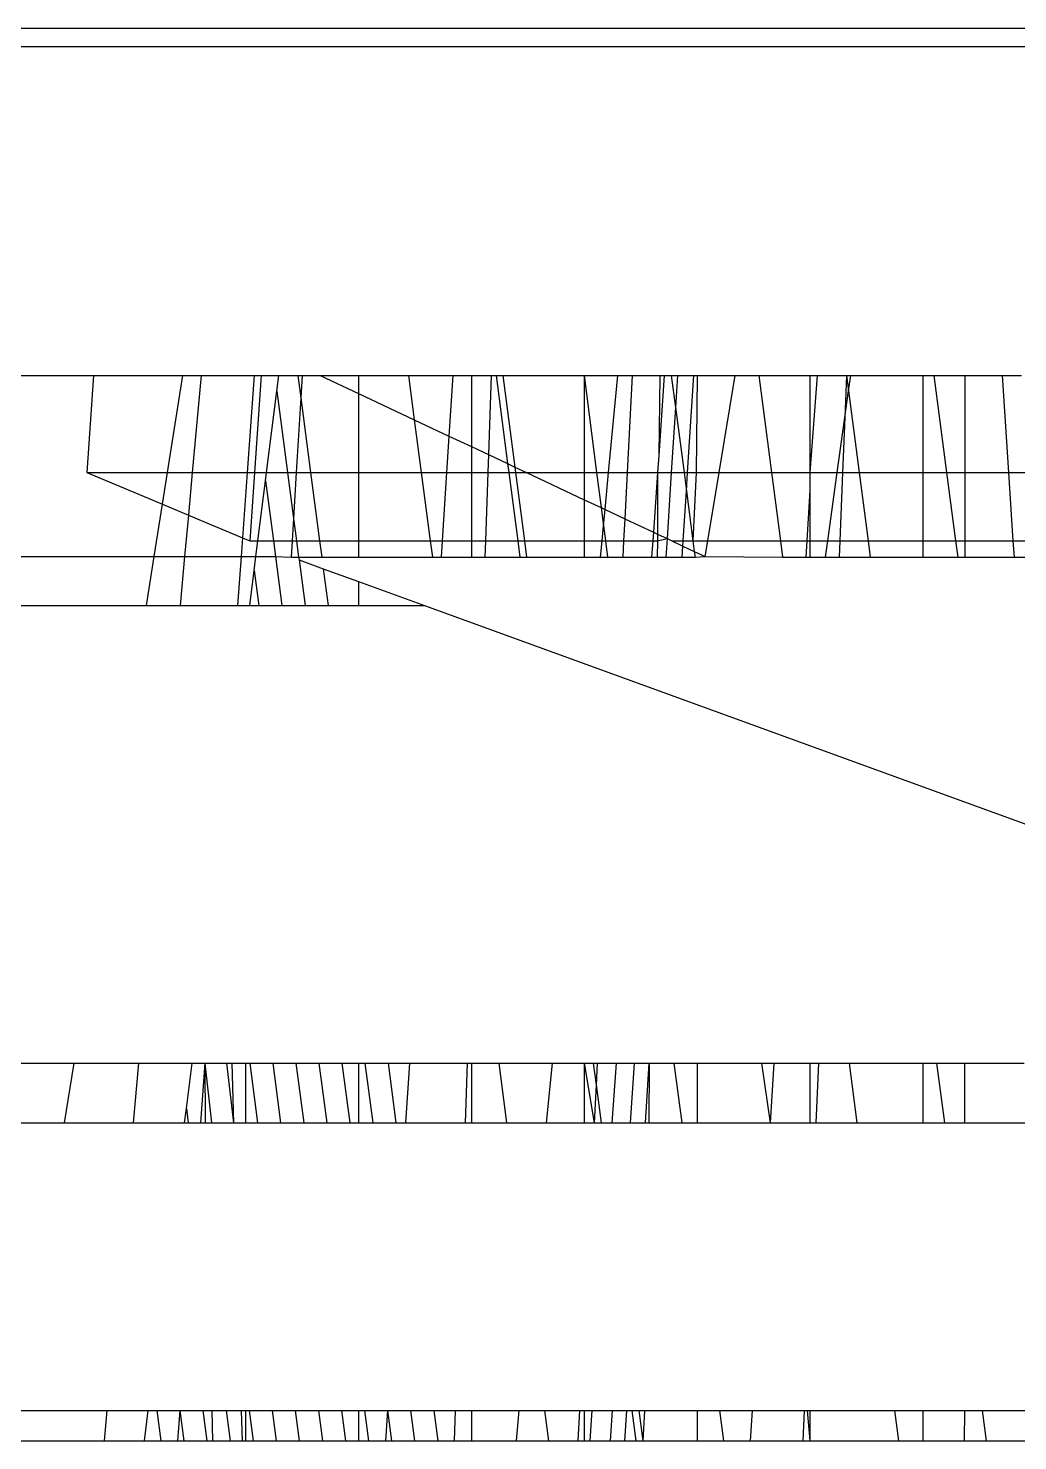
# Model space of a CAD drawing. Extents: x -24961 to 905641, y -154323 to 635957.
# Drawn here: x 395514.19 to 395523.84, y -131255.32 to -131241.55 of the extents above; entities that cross this region are included whole.
import ezdxf

# ---------------------------------------------------------------- set-up
doc = ezdxf.new("R2010")
doc.units = 0
doc.header["$LTSCALE"] = 1000
doc.header["$MEASUREMENT"] = 0

msp = doc.modelspace()

# ---------------------------------------------------------------- linework, layer by layer
for p, q in [((395507.968, -131241.55), (395583.706, -131241.55)), ((395508.24, -131241.727), (395583.977, -131241.727)), ((395513.022, -131244.936), (395514.826, -131244.936)), ((395514.826, -131244.936), (395514.761, -131245.881)), ((395514.826, -131244.936), (395515.698, -131244.936)), ((395515.548, -131245.881), (395515.698, -131244.936)), ((395515.698, -131244.936), (395515.875, -131244.936)), ((395515.875, -131244.936), (395515.789, -131245.881)), ((395515.875, -131244.936), (395516.391, -131244.936)), ((395516.391, -131244.936), (395516.323, -131245.881)), ((395516.391, -131244.936), (395516.459, -131244.936)), ((395516.459, -131244.936), (395516.394, -131245.881)), ((395516.459, -131244.936), (395516.633, -131244.936)), ((395516.614, -131245.087), (395516.633, -131244.936)), ((395516.633, -131244.936), (395516.819, -131244.936)), ((395516.819, -131244.936), (395516.847, -131245.151)), ((395516.819, -131244.936), (395516.86, -131244.936)), ((395516.86, -131244.936), (395516.847, -131245.151)), ((395516.86, -131244.936), (395517.037, -131244.936)), ((395517.037, -131244.936), (395517.41, -131245.111)), ((395517.037, -131244.936), (395517.41, -131244.936)), ((395517.41, -131244.936), (395517.41, -131245.111)), ((395517.41, -131244.936), (395517.898, -131244.936)), ((395517.898, -131244.936), (395517.954, -131245.367)), ((395517.898, -131244.936), (395518.328, -131244.936)), ((395518.328, -131244.936), (395518.291, -131245.525)), ((395518.328, -131244.936), (395518.51, -131244.936)), ((395518.51, -131244.936), (395518.51, -131245.628)), ((395518.51, -131244.936), (395518.703, -131244.936)), ((395518.703, -131244.936), (395518.676, -131245.706)), ((395518.703, -131244.936), (395518.752, -131244.936)), ((395518.752, -131244.936), (395518.864, -131245.794)), ((395518.752, -131244.936), (395518.817, -131244.936)), ((395518.817, -131244.936), (395518.934, -131245.827)), ((395518.817, -131244.936), (395519.611, -131244.936)), ((395519.611, -131244.936), (395519.611, -131245.881)), ((395519.611, -131244.936), (395519.732, -131245.881)), ((395519.611, -131244.936), (395519.938, -131244.936)), ((395519.848, -131245.881), (395519.938, -131244.936)), ((395519.938, -131244.936), (395520.077, -131244.936)), ((395520.077, -131244.936), (395520.029, -131245.881)), ((395520.077, -131244.936), (395520.348, -131244.936)), ((395520.392, -131244.936), (395520.337, -131245.716)), ((395520.348, -131244.936), (395520.337, -131245.716)), ((395520.348, -131244.936), (395520.392, -131244.936)), ((395520.392, -131244.936), (395520.459, -131244.936)), ((395520.459, -131244.936), (395520.5, -131245.246)), ((395520.459, -131244.936), (395520.52, -131244.936)), ((395520.52, -131244.936), (395520.5, -131245.246)), ((395520.52, -131244.936), (395520.68, -131244.936)), ((395520.619, -131245.881), (395520.68, -131244.936)), ((395520.68, -131244.936), (395520.711, -131244.936)), ((395520.711, -131244.936), (395520.701, -131245.881)), ((395520.711, -131244.936), (395521.084, -131244.936)), ((395520.927, -131245.881), (395521.084, -131244.936)), ((395521.084, -131244.936), (395521.313, -131244.936)), ((395521.313, -131244.936), (395521.437, -131245.881)), ((395521.313, -131244.936), (395521.812, -131244.936)), ((395521.812, -131244.936), (395521.812, -131245.881)), ((395521.882, -131244.936), (395521.812, -131245.881)), ((395521.812, -131244.936), (395521.882, -131244.936)), ((395521.882, -131244.936), (395522.169, -131244.936)), ((395522.169, -131244.936), (395522.153, -131245.345)), ((395522.169, -131244.936), (395522.189, -131245.085)), ((395522.169, -131244.936), (395522.21, -131244.936)), ((395522.189, -131245.085), (395522.21, -131244.936)), ((395522.21, -131244.936), (395522.912, -131244.936)), ((395522.912, -131244.936), (395522.912, -131245.881)), ((395522.912, -131244.936), (395523.021, -131244.936)), ((395523.021, -131244.936), (395523.145, -131245.881)), ((395523.021, -131244.936), (395523.323, -131244.936)), ((395523.323, -131244.936), (395523.322, -131245.881)), ((395523.323, -131244.936), (395523.685, -131244.936)), ((395523.685, -131244.936), (395523.748, -131245.881)), ((395523.685, -131244.936), (395523.875, -131244.936)), ((395516.513, -131245.881), (395516.614, -131245.087)), ((395516.614, -131245.087), (395516.718, -131245.881)), ((395516.847, -131245.151), (395516.803, -131245.881)), ((395516.847, -131245.151), (395516.943, -131245.881)), ((395517.41, -131245.111), (395517.41, -131245.881)), ((395517.41, -131245.111), (395517.954, -131245.367)), ((395522.153, -131245.345), (395522.189, -131245.085)), ((395522.189, -131245.085), (395522.292, -131245.881)), ((395520.5, -131245.246), (395520.46, -131245.881)), ((395520.5, -131245.246), (395520.584, -131245.881)), ((395517.954, -131245.367), (395518.022, -131245.881)), ((395517.954, -131245.367), (395518.291, -131245.525)), ((395522.078, -131245.881), (395522.153, -131245.345)), ((395522.153, -131245.345), (395522.131, -131245.881)), ((395518.291, -131245.525), (395518.269, -131245.881)), ((395518.291, -131245.525), (395518.51, -131245.628)), ((395518.51, -131245.628), (395518.51, -131245.881)), ((395518.51, -131245.628), (395518.676, -131245.706)), ((395518.676, -131245.706), (395518.67, -131245.881)), ((395518.676, -131245.706), (395518.864, -131245.794)), ((395520.337, -131245.716), (395520.325, -131245.881)), ((395518.864, -131245.794), (395518.876, -131245.881)), ((395518.864, -131245.794), (395518.934, -131245.827)), ((395518.934, -131245.827), (395518.941, -131245.881)), ((395518.934, -131245.827), (395519.049, -131245.881)), ((395514.761, -131245.881), (395515.548, -131245.881)), ((395514.761, -131245.881), (395515.499, -131246.19)), ((395515.499, -131246.19), (395515.548, -131245.881)), ((395515.548, -131245.881), (395515.789, -131245.881)), ((395515.789, -131245.881), (395515.751, -131246.296)), ((395515.789, -131245.881), (395516.323, -131245.881)), ((395516.323, -131245.881), (395516.277, -131246.517)), ((395516.323, -131245.881), (395516.394, -131245.881)), ((395516.394, -131245.881), (395516.349, -131246.547)), ((395516.394, -131245.881), (395516.513, -131245.881)), ((395516.429, -131246.547), (395516.503, -131245.961)), ((395516.503, -131245.961), (395516.513, -131245.881)), ((395516.503, -131245.961), (395516.58, -131246.547)), ((395516.513, -131245.881), (395516.718, -131245.881)), ((395516.718, -131245.881), (395516.777, -131246.33)), ((395516.718, -131245.881), (395516.803, -131245.881)), ((395516.803, -131245.881), (395516.777, -131246.33)), ((395516.803, -131245.881), (395516.943, -131245.881)), ((395516.943, -131245.881), (395517.03, -131246.547)), ((395516.943, -131245.881), (395517.41, -131245.881)), ((395517.41, -131245.881), (395517.41, -131246.547)), ((395517.41, -131245.881), (395518.022, -131245.881)), ((395518.022, -131245.881), (395518.109, -131246.547)), ((395518.022, -131245.881), (395518.269, -131245.881)), ((395518.269, -131245.881), (395518.227, -131246.547)), ((395518.269, -131245.881), (395518.51, -131245.881)), ((395518.51, -131245.881), (395518.51, -131246.547)), ((395518.51, -131245.881), (395518.67, -131245.881)), ((395518.67, -131245.881), (395518.647, -131246.547)), ((395518.67, -131245.881), (395518.876, -131245.881)), ((395518.876, -131245.881), (395518.963, -131246.547)), ((395518.876, -131245.881), (395518.941, -131245.881)), ((395518.941, -131245.881), (395519.029, -131246.547)), ((395518.941, -131245.881), (395519.049, -131245.881)), ((395519.049, -131245.881), (395519.611, -131246.145)), ((395519.049, -131245.881), (395519.611, -131245.881)), ((395519.611, -131245.881), (395519.611, -131246.145)), ((395519.611, -131245.881), (395519.732, -131245.881)), ((395519.732, -131245.881), (395519.776, -131246.222)), ((395519.732, -131245.881), (395519.848, -131245.881)), ((395519.814, -131246.24), (395519.848, -131245.881)), ((395519.848, -131245.881), (395520.029, -131245.881)), ((395520.029, -131245.881), (395520.006, -131246.331)), ((395520.029, -131245.881), (395520.325, -131245.881)), ((395520.325, -131245.881), (395520.285, -131246.461)), ((395520.325, -131245.881), (395520.326, -131246.481)), ((395520.325, -131245.881), (395520.46, -131245.881)), ((395520.46, -131245.881), (395520.42, -131246.525)), ((395520.46, -131245.881), (395520.584, -131245.881)), ((395520.584, -131245.881), (395520.607, -131246.061)), ((395520.584, -131245.881), (395520.619, -131245.881)), ((395520.607, -131246.061), (395520.619, -131245.881)), ((395520.619, -131245.881), (395520.701, -131245.881)), ((395520.701, -131245.881), (395520.671, -131246.547)), ((395520.701, -131245.881), (395520.927, -131245.881)), ((395520.817, -131246.547), (395520.927, -131245.881)), ((395520.927, -131245.881), (395521.437, -131245.881)), ((395521.437, -131245.881), (395521.525, -131246.547)), ((395521.437, -131245.881), (395521.812, -131245.881)), ((395521.812, -131245.881), (395521.812, -131246.054)), ((395521.812, -131245.881), (395522.078, -131245.881)), ((395521.985, -131246.547), (395522.078, -131245.881)), ((395522.078, -131245.881), (395522.131, -131245.881)), ((395522.131, -131245.881), (395522.103, -131246.547)), ((395522.131, -131245.881), (395522.292, -131245.881)), ((395522.292, -131245.881), (395522.379, -131246.547)), ((395522.292, -131245.881), (395522.912, -131245.881)), ((395522.912, -131245.881), (395522.912, -131246.547)), ((395522.912, -131245.881), (395523.145, -131245.881)), ((395523.145, -131245.881), (395523.233, -131246.547)), ((395523.145, -131245.881), (395523.322, -131245.881)), ((395523.322, -131245.881), (395523.322, -131246.547)), ((395523.322, -131245.881), (395523.748, -131245.881)), ((395523.748, -131245.881), (395523.792, -131246.547)), ((395523.748, -131245.881), (395524.013, -131245.881)), ((395520.576, -131246.547), (395520.607, -131246.061)), ((395520.607, -131246.061), (395520.671, -131246.547)), ((395521.812, -131246.054), (395521.781, -131246.547)), ((395521.812, -131246.054), (395521.812, -131246.547)), ((395515.418, -131246.7), (395515.499, -131246.19)), ((395515.499, -131246.19), (395515.751, -131246.296)), ((395519.611, -131246.145), (395519.611, -131246.547)), ((395519.611, -131246.145), (395519.776, -131246.222)), ((395519.776, -131246.222), (395519.799, -131246.4)), ((395519.776, -131246.222), (395519.814, -131246.24)), ((395519.799, -131246.4), (395519.814, -131246.24)), ((395519.814, -131246.24), (395520.006, -131246.331)), ((395515.751, -131246.296), (395515.714, -131246.7)), ((395515.751, -131246.296), (395516.277, -131246.517)), ((395516.777, -131246.33), (395516.764, -131246.547)), ((395516.777, -131246.33), (395516.805, -131246.547)), ((395519.785, -131246.547), (395519.799, -131246.4)), ((395519.799, -131246.4), (395519.818, -131246.547)), ((395520.006, -131246.331), (395519.995, -131246.547)), ((395520.006, -131246.331), (395520.285, -131246.461)), ((395516.277, -131246.517), (395516.264, -131246.7)), ((395516.277, -131246.517), (395516.349, -131246.547)), ((395516.349, -131246.547), (395516.429, -131246.547)), ((395516.41, -131246.7), (395516.429, -131246.547)), ((395516.429, -131246.547), (395516.58, -131246.547)), ((395516.58, -131246.547), (395516.6, -131246.7)), ((395516.58, -131246.547), (395516.764, -131246.547)), ((395516.764, -131246.547), (395516.754, -131246.706)), ((395516.764, -131246.547), (395516.805, -131246.547)), ((395516.805, -131246.547), (395516.826, -131246.706)), ((395516.805, -131246.547), (395517.03, -131246.547)), ((395517.03, -131246.547), (395517.051, -131246.706)), ((395517.03, -131246.547), (395517.41, -131246.547)), ((395517.41, -131246.547), (395517.41, -131246.706)), ((395517.41, -131246.547), (395518.109, -131246.547)), ((395518.109, -131246.547), (395518.13, -131246.706)), ((395518.109, -131246.547), (395518.227, -131246.547)), ((395518.227, -131246.547), (395518.217, -131246.706)), ((395518.227, -131246.547), (395518.51, -131246.547)), ((395518.51, -131246.547), (395518.51, -131246.706)), ((395518.51, -131246.547), (395518.647, -131246.547)), ((395518.647, -131246.547), (395518.641, -131246.706)), ((395518.647, -131246.547), (395518.963, -131246.547)), ((395518.963, -131246.547), (395518.984, -131246.706)), ((395518.963, -131246.547), (395519.029, -131246.547)), ((395519.029, -131246.547), (395519.049, -131246.706)), ((395519.029, -131246.547), (395519.611, -131246.547)), ((395519.611, -131246.547), (395519.611, -131246.706)), ((395519.611, -131246.547), (395519.785, -131246.547)), ((395519.77, -131246.706), (395519.785, -131246.547)), ((395519.785, -131246.547), (395519.818, -131246.547)), ((395519.818, -131246.547), (395519.838, -131246.706)), ((395519.818, -131246.547), (395519.995, -131246.547)), ((395519.995, -131246.547), (395519.987, -131246.706)), ((395519.995, -131246.547), (395520.279, -131246.547)), ((395520.279, -131246.547), (395520.267, -131246.706)), ((395520.285, -131246.461), (395520.279, -131246.547)), ((395520.279, -131246.547), (395520.325, -131246.547)), ((395520.285, -131246.461), (395520.326, -131246.481)), ((395520.325, -131246.547), (395520.322, -131246.706)), ((395520.326, -131246.481), (395520.325, -131246.547)), ((395520.325, -131246.547), (395520.42, -131246.525)), ((395520.326, -131246.481), (395520.42, -131246.525)), ((395520.42, -131246.525), (395520.408, -131246.706)), ((395520.42, -131246.525), (395520.466, -131246.547)), ((395520.466, -131246.547), (395520.572, -131246.597)), ((395520.466, -131246.547), (395520.576, -131246.547)), ((395520.572, -131246.597), (395520.576, -131246.547)), ((395520.576, -131246.547), (395520.671, -131246.547)), ((395520.671, -131246.547), (395520.684, -131246.649)), ((395520.671, -131246.547), (395520.817, -131246.547)), ((395520.791, -131246.7), (395520.817, -131246.547)), ((395520.817, -131246.547), (395521.525, -131246.547)), ((395521.525, -131246.547), (395521.546, -131246.706)), ((395521.525, -131246.547), (395521.781, -131246.547)), ((395521.781, -131246.547), (395521.771, -131246.706)), ((395521.781, -131246.547), (395521.812, -131246.547)), ((395521.812, -131246.547), (395521.812, -131246.706)), ((395521.812, -131246.547), (395521.985, -131246.547)), ((395521.963, -131246.706), (395521.985, -131246.547)), ((395521.985, -131246.547), (395522.103, -131246.547)), ((395522.103, -131246.547), (395522.097, -131246.706)), ((395522.103, -131246.547), (395522.379, -131246.547)), ((395522.379, -131246.547), (395522.4, -131246.706)), ((395522.379, -131246.547), (395522.912, -131246.547)), ((395522.912, -131246.547), (395522.912, -131246.706)), ((395522.912, -131246.547), (395523.233, -131246.547)), ((395523.233, -131246.547), (395523.254, -131246.706)), ((395523.233, -131246.547), (395523.322, -131246.547)), ((395523.322, -131246.547), (395523.322, -131246.706)), ((395523.322, -131246.547), (395523.792, -131246.547)), ((395523.792, -131246.547), (395523.802, -131246.706)), ((395523.792, -131246.547), (395524.013, -131246.547)), ((395520.565, -131246.706), (395520.572, -131246.597)), ((395520.572, -131246.597), (395520.684, -131246.649)), ((395520.684, -131246.649), (395520.692, -131246.706)), ((395520.684, -131246.649), (395520.791, -131246.7)), ((395493.113, -131246.7), (395515.418, -131246.7)), ((395515.343, -131247.177), (395515.418, -131246.7)), ((395515.418, -131246.7), (395515.714, -131246.7)), ((395515.714, -131246.7), (395515.671, -131247.177)), ((395515.714, -131246.7), (395516.264, -131246.7)), ((395516.264, -131246.7), (395516.23, -131247.177)), ((395516.264, -131246.7), (395516.41, -131246.7)), ((395516.393, -131246.835), (395516.41, -131246.7)), ((395516.41, -131246.7), (395516.6, -131246.7)), ((395516.6, -131246.7), (395516.663, -131247.177)), ((395516.6, -131246.7), (395516.754, -131246.706)), ((395516.754, -131246.706), (395516.826, -131246.706)), ((395516.826, -131246.706), (395517.051, -131246.706)), ((395516.826, -131246.706), (395516.83, -131246.733)), ((395516.83, -131246.733), (395516.888, -131247.177)), ((395516.83, -131246.733), (395517.066, -131246.819)), ((395517.051, -131246.706), (395517.41, -131246.706)), ((395517.066, -131246.819), (395517.113, -131247.177)), ((395517.066, -131246.819), (395517.41, -131246.944)), ((395517.41, -131246.706), (395518.13, -131246.706)), ((395518.13, -131246.706), (395518.217, -131246.706)), ((395518.217, -131246.706), (395518.51, -131246.706)), ((395518.51, -131246.706), (395518.641, -131246.706)), ((395518.641, -131246.706), (395518.984, -131246.706)), ((395518.984, -131246.706), (395519.01, -131246.706)), ((395518.984, -131246.706), (395519.049, -131246.706)), ((395519.049, -131246.706), (395519.611, -131246.706)), ((395519.611, -131246.706), (395519.77, -131246.706)), ((395519.77, -131246.706), (395519.838, -131246.706)), ((395519.838, -131246.706), (395519.987, -131246.706)), ((395519.987, -131246.706), (395520.267, -131246.706)), ((395520.267, -131246.706), (395520.322, -131246.706)), ((395520.322, -131246.706), (395520.408, -131246.706)), ((395520.408, -131246.706), (395520.565, -131246.706)), ((395520.565, -131246.706), (395520.692, -131246.706)), ((395520.692, -131246.706), (395520.791, -131246.7)), ((395520.791, -131246.7), (395521.546, -131246.706)), ((395521.546, -131246.706), (395521.771, -131246.706)), ((395521.771, -131246.706), (395521.812, -131246.706)), ((395521.812, -131246.706), (395521.963, -131246.706)), ((395521.963, -131246.706), (395522.097, -131246.706)), ((395522.097, -131246.706), (395522.4, -131246.706)), ((395522.4, -131246.706), (395522.912, -131246.706)), ((395522.912, -131246.706), (395523.254, -131246.706)), ((395523.254, -131246.706), (395523.322, -131246.706)), ((395523.322, -131246.706), (395523.802, -131246.706)), ((395523.802, -131246.706), (395524.013, -131246.706)), ((395516.35, -131247.177), (395516.393, -131246.835)), ((395516.393, -131246.835), (395516.438, -131247.177)), ((395517.41, -131246.944), (395517.41, -131247.177)), ((395517.41, -131246.944), (395518.052, -131247.177)), ((395493.054, -131247.177), (395515.343, -131247.177)), ((395515.343, -131247.177), (395515.671, -131247.177)), ((395515.671, -131247.177), (395516.23, -131247.177)), ((395516.23, -131247.177), (395516.35, -131247.177)), ((395516.35, -131247.177), (395516.438, -131247.177)), ((395516.438, -131247.177), (395516.663, -131247.177)), ((395516.663, -131247.177), (395516.888, -131247.177)), ((395516.888, -131247.177), (395517.113, -131247.177)), ((395517.113, -131247.177), (395517.41, -131247.177)), ((395517.41, -131247.177), (395518.052, -131247.177)), ((395518.052, -131247.177), (395530.328, -131251.636)), ((395492.496, -131251.636), (395514.636, -131251.636)), ((395514.544, -131252.218), (395514.636, -131251.636)), ((395514.636, -131251.636), (395515.264, -131251.636)), ((395515.264, -131251.636), (395515.211, -131252.218)), ((395515.264, -131251.636), (395515.787, -131251.636)), ((395515.732, -131252.078), (395515.787, -131251.636)), ((395515.787, -131251.636), (395515.91, -131251.636)), ((395515.91, -131251.636), (395515.868, -131252.218)), ((395515.91, -131251.636), (395515.913, -131252.218)), ((395515.91, -131251.636), (395515.975, -131252.218)), ((395515.91, -131251.636), (395516.124, -131251.636)), ((395516.124, -131251.636), (395516.19, -131252.218)), ((395516.124, -131251.636), (395516.174, -131251.636)), ((395516.174, -131251.636), (395516.19, -131252.218)), ((395516.174, -131251.636), (395516.309, -131251.636)), ((395516.309, -131251.636), (395516.309, -131252.218)), ((395516.309, -131251.636), (395516.349, -131251.636)), ((395516.349, -131251.636), (395516.425, -131252.218)), ((395516.349, -131251.636), (395516.574, -131251.636)), ((395516.574, -131251.636), (395516.65, -131252.218)), ((395516.574, -131251.636), (395516.799, -131251.636)), ((395516.799, -131251.636), (395516.875, -131252.218)), ((395516.799, -131251.636), (395517.023, -131251.636)), ((395517.023, -131251.636), (395517.1, -131252.218)), ((395517.023, -131251.636), (395517.248, -131251.636)), ((395517.248, -131251.636), (395517.325, -131252.218)), ((395517.248, -131251.636), (395517.41, -131251.636)), ((395517.41, -131251.636), (395517.41, -131252.218)), ((395517.41, -131251.636), (395517.473, -131251.636)), ((395517.473, -131251.636), (395517.55, -131252.218)), ((395517.473, -131251.636), (395517.698, -131251.636)), ((395517.698, -131251.636), (395517.775, -131252.218)), ((395517.698, -131251.636), (395517.906, -131251.636)), ((395517.906, -131251.636), (395517.869, -131252.218)), ((395517.906, -131251.636), (395518.47, -131251.636)), ((395518.47, -131251.636), (395518.45, -131252.218)), ((395518.47, -131251.636), (395518.51, -131251.636)), ((395518.51, -131251.636), (395518.51, -131252.218)), ((395518.51, -131251.636), (395518.777, -131251.636)), ((395518.777, -131251.636), (395518.854, -131252.218)), ((395518.777, -131251.636), (395519.3, -131251.636)), ((395519.244, -131252.218), (395519.3, -131251.636)), ((395519.3, -131251.636), (395519.611, -131251.636)), ((395519.611, -131251.636), (395519.611, -131252.218)), ((395519.611, -131251.636), (395519.708, -131252.218)), ((395519.611, -131251.636), (395519.698, -131251.636)), ((395519.698, -131251.636), (395519.726, -131251.847)), ((395519.698, -131251.636), (395519.736, -131251.636)), ((395519.736, -131251.636), (395519.726, -131251.847)), ((395519.736, -131251.636), (395519.922, -131251.636)), ((395519.922, -131251.636), (395519.881, -131252.218)), ((395519.922, -131251.636), (395520.097, -131251.636)), ((395520.097, -131251.636), (395520.06, -131252.218)), ((395520.097, -131251.636), (395520.245, -131251.636)), ((395520.207, -131252.218), (395520.245, -131251.636)), ((395520.245, -131251.636), (395520.241, -131252.218)), ((395520.245, -131251.636), (395520.485, -131251.636)), ((395520.485, -131251.636), (395520.562, -131252.218)), ((395520.485, -131251.636), (395520.711, -131251.636)), ((395520.711, -131251.636), (395520.711, -131252.218)), ((395520.711, -131251.636), (395521.339, -131251.636)), ((395521.339, -131251.636), (395521.424, -131252.218)), ((395521.339, -131251.636), (395521.46, -131251.636)), ((395521.46, -131251.636), (395521.424, -131252.218)), ((395521.46, -131251.636), (395521.812, -131251.636)), ((395521.812, -131251.636), (395521.812, -131252.218)), ((395521.812, -131251.636), (395521.895, -131251.636)), ((395521.895, -131251.636), (395521.871, -131252.218)), ((395521.895, -131251.636), (395522.193, -131251.636)), ((395522.193, -131251.636), (395522.27, -131252.218)), ((395522.193, -131251.636), (395522.912, -131251.636)), ((395522.912, -131251.636), (395522.912, -131252.218)), ((395522.912, -131251.636), (395523.047, -131251.636)), ((395523.047, -131251.636), (395523.124, -131252.218)), ((395523.047, -131251.636), (395523.319, -131251.636)), ((395523.319, -131251.636), (395523.319, -131252.218)), ((395523.319, -131251.636), (395523.901, -131251.636)), ((395519.726, -131251.847), (395519.708, -131252.218)), ((395519.726, -131251.847), (395519.775, -131252.218)), ((395515.714, -131252.218), (395515.732, -131252.078)), ((395515.732, -131252.078), (395515.75, -131252.218)), ((395492.424, -131252.218), (395514.544, -131252.218)), ((395514.544, -131252.218), (395515.211, -131252.218)), ((395515.211, -131252.218), (395515.714, -131252.218)), ((395515.714, -131252.218), (395515.75, -131252.218)), ((395515.75, -131252.218), (395515.868, -131252.218)), ((395515.868, -131252.218), (395515.913, -131252.218)), ((395515.913, -131252.218), (395515.975, -131252.218)), ((395515.975, -131252.218), (395516.19, -131252.218)), ((395516.19, -131252.218), (395516.309, -131252.218)), ((395516.309, -131252.218), (395516.425, -131252.218)), ((395516.425, -131252.218), (395516.65, -131252.218)), ((395516.65, -131252.218), (395516.875, -131252.218)), ((395516.875, -131252.218), (395517.1, -131252.218)), ((395517.1, -131252.218), (395517.325, -131252.218)), ((395517.325, -131252.218), (395517.41, -131252.218)), ((395517.41, -131252.218), (395517.55, -131252.218)), ((395517.55, -131252.218), (395517.775, -131252.218)), ((395517.775, -131252.218), (395517.869, -131252.218)), ((395517.869, -131252.218), (395518.45, -131252.218)), ((395518.45, -131252.218), (395518.51, -131252.218)), ((395518.51, -131252.218), (395518.854, -131252.218)), ((395518.854, -131252.218), (395519.244, -131252.218)), ((395519.244, -131252.218), (395519.611, -131252.218)), ((395519.611, -131252.218), (395519.708, -131252.218)), ((395519.708, -131252.218), (395519.775, -131252.218)), ((395519.775, -131252.218), (395519.881, -131252.218)), ((395519.881, -131252.218), (395520.06, -131252.218)), ((395520.06, -131252.218), (395520.207, -131252.218)), ((395520.207, -131252.218), (395520.241, -131252.218)), ((395520.241, -131252.218), (395520.562, -131252.218)), ((395520.562, -131252.218), (395520.711, -131252.218)), ((395520.711, -131252.218), (395521.424, -131252.218)), ((395521.424, -131252.218), (395521.812, -131252.218)), ((395521.812, -131252.218), (395521.871, -131252.218)), ((395521.871, -131252.218), (395522.27, -131252.218)), ((395522.27, -131252.218), (395522.912, -131252.218)), ((395522.912, -131252.218), (395523.124, -131252.218)), ((395523.124, -131252.218), (395523.319, -131252.218)), ((395523.319, -131252.218), (395523.978, -131252.218)), ((395514.099, -131255.024), (395514.956, -131255.024)), ((395514.956, -131255.024), (395514.929, -131255.318)), ((395514.956, -131255.024), (395515.36, -131255.024)), ((395515.323, -131255.318), (395515.36, -131255.024)), ((395515.36, -131255.024), (395515.444, -131255.024)), ((395515.444, -131255.024), (395515.482, -131255.318)), ((395515.444, -131255.024), (395515.666, -131255.024)), ((395515.666, -131255.024), (395515.645, -131255.318)), ((395515.666, -131255.024), (395515.707, -131255.318)), ((395515.666, -131255.024), (395515.893, -131255.024)), ((395515.893, -131255.024), (395515.932, -131255.318)), ((395515.893, -131255.024), (395515.98, -131255.024)), ((395515.98, -131255.024), (395515.987, -131255.318)), ((395515.98, -131255.024), (395516.118, -131255.024)), ((395516.118, -131255.024), (395516.157, -131255.318)), ((395516.118, -131255.024), (395516.266, -131255.024)), ((395516.266, -131255.024), (395516.274, -131255.318)), ((395516.266, -131255.024), (395516.309, -131255.024)), ((395516.309, -131255.024), (395516.309, -131255.318)), ((395516.309, -131255.024), (395516.343, -131255.024)), ((395516.343, -131255.024), (395516.382, -131255.318)), ((395516.343, -131255.024), (395516.568, -131255.024)), ((395516.568, -131255.024), (395516.607, -131255.318)), ((395516.568, -131255.024), (395516.793, -131255.024)), ((395516.793, -131255.024), (395516.832, -131255.318)), ((395516.793, -131255.024), (395517.018, -131255.024)), ((395517.018, -131255.024), (395517.057, -131255.318)), ((395517.018, -131255.024), (395517.243, -131255.024)), ((395517.243, -131255.024), (395517.282, -131255.318)), ((395517.243, -131255.024), (395517.41, -131255.024)), ((395517.41, -131255.024), (395517.41, -131255.318)), ((395517.41, -131255.024), (395517.468, -131255.024)), ((395517.468, -131255.024), (395517.507, -131255.318)), ((395517.468, -131255.024), (395517.693, -131255.024)), ((395517.693, -131255.024), (395517.674, -131255.318)), ((395517.693, -131255.024), (395517.732, -131255.318)), ((395517.693, -131255.024), (395517.918, -131255.024)), ((395517.918, -131255.024), (395517.957, -131255.318)), ((395517.918, -131255.024), (395518.143, -131255.024)), ((395518.143, -131255.024), (395518.182, -131255.318)), ((395518.143, -131255.024), (395518.353, -131255.024)), ((395518.353, -131255.024), (395518.343, -131255.318)), ((395518.353, -131255.024), (395518.51, -131255.024)), ((395518.51, -131255.024), (395518.51, -131255.318)), ((395518.51, -131255.024), (395518.977, -131255.024)), ((395518.949, -131255.318), (395518.977, -131255.024)), ((395518.977, -131255.024), (395519.222, -131255.024)), ((395519.222, -131255.024), (395519.261, -131255.318)), ((395519.222, -131255.024), (395519.564, -131255.024)), ((395519.564, -131255.024), (395519.549, -131255.318)), ((395519.564, -131255.024), (395519.611, -131255.024)), ((395519.611, -131255.024), (395519.611, -131255.318)), ((395519.611, -131255.024), (395519.684, -131255.024)), ((395519.684, -131255.024), (395519.664, -131255.318)), ((395519.684, -131255.024), (395519.883, -131255.024)), ((395519.883, -131255.024), (395519.864, -131255.318)), ((395519.883, -131255.024), (395520.025, -131255.024)), ((395520.006, -131255.318), (395520.025, -131255.024)), ((395520.025, -131255.024), (395520.076, -131255.024)), ((395520.076, -131255.024), (395520.115, -131255.318)), ((395520.076, -131255.024), (395520.144, -131255.024)), ((395520.144, -131255.024), (395520.182, -131255.318)), ((395520.144, -131255.024), (395520.199, -131255.024)), ((395520.199, -131255.024), (395520.182, -131255.318)), ((395520.199, -131255.024), (395520.711, -131255.024)), ((395520.711, -131255.024), (395520.711, -131255.318)), ((395520.711, -131255.024), (395520.93, -131255.024)), ((395520.93, -131255.024), (395520.969, -131255.318)), ((395520.93, -131255.024), (395521.247, -131255.024)), ((395521.247, -131255.024), (395521.228, -131255.318)), ((395521.247, -131255.024), (395521.756, -131255.024)), ((395521.756, -131255.024), (395521.744, -131255.318)), ((395521.756, -131255.024), (395521.812, -131255.024)), ((395521.784, -131255.024), (395521.812, -131255.318)), ((395521.812, -131255.024), (395521.812, -131255.318)), ((395521.812, -131255.024), (395522.638, -131255.024)), ((395522.638, -131255.024), (395522.677, -131255.318)), ((395522.638, -131255.024), (395522.912, -131255.024)), ((395522.912, -131255.024), (395522.912, -131255.318)), ((395522.912, -131255.024), (395523.318, -131255.024)), ((395523.318, -131255.024), (395523.317, -131255.318)), ((395523.318, -131255.024), (395523.492, -131255.024)), ((395523.492, -131255.024), (395523.531, -131255.318)), ((395523.492, -131255.024), (395524.013, -131255.024)), ((395514.052, -131255.318), (395514.929, -131255.318)), ((395514.929, -131255.318), (395515.323, -131255.318)), ((395515.323, -131255.318), (395515.482, -131255.318)), ((395515.482, -131255.318), (395515.645, -131255.318)), ((395515.645, -131255.318), (395515.707, -131255.318)), ((395515.707, -131255.318), (395515.932, -131255.318)), ((395515.932, -131255.318), (395515.987, -131255.318)), ((395515.987, -131255.318), (395516.157, -131255.318)), ((395516.157, -131255.318), (395516.274, -131255.318)), ((395516.274, -131255.318), (395516.309, -131255.318)), ((395516.309, -131255.318), (395516.382, -131255.318)), ((395516.382, -131255.318), (395516.607, -131255.318)), ((395516.607, -131255.318), (395516.832, -131255.318)), ((395516.832, -131255.318), (395517.057, -131255.318)), ((395517.057, -131255.318), (395517.282, -131255.318)), ((395517.282, -131255.318), (395517.41, -131255.318)), ((395517.41, -131255.318), (395517.507, -131255.318)), ((395517.507, -131255.318), (395517.674, -131255.318)), ((395517.674, -131255.318), (395517.732, -131255.318)), ((395517.732, -131255.318), (395517.957, -131255.318)), ((395517.957, -131255.318), (395518.182, -131255.318)), ((395518.182, -131255.318), (395518.343, -131255.318)), ((395518.343, -131255.318), (395518.51, -131255.318)), ((395518.51, -131255.318), (395518.949, -131255.318)), ((395518.949, -131255.318), (395519.261, -131255.318)), ((395519.261, -131255.318), (395519.549, -131255.318)), ((395519.549, -131255.318), (395519.611, -131255.318)), ((395519.611, -131255.318), (395519.664, -131255.318)), ((395519.664, -131255.318), (395519.864, -131255.318)), ((395519.864, -131255.318), (395520.006, -131255.318)), ((395520.006, -131255.318), (395520.115, -131255.318)), ((395520.115, -131255.318), (395520.182, -131255.318)), ((395520.182, -131255.318), (395520.711, -131255.318)), ((395520.711, -131255.318), (395520.969, -131255.318)), ((395520.969, -131255.318), (395521.228, -131255.318)), ((395521.228, -131255.318), (395521.744, -131255.318)), ((395521.744, -131255.318), (395521.812, -131255.318)), ((395521.812, -131255.318), (395522.677, -131255.318)), ((395522.677, -131255.318), (395522.912, -131255.318)), ((395522.912, -131255.318), (395523.317, -131255.318)), ((395523.317, -131255.318), (395523.531, -131255.318)), ((395523.531, -131255.318), (395524.013, -131255.318))]:
    msp.add_line(p, q)

doc.saveas('drawing.dxf')
